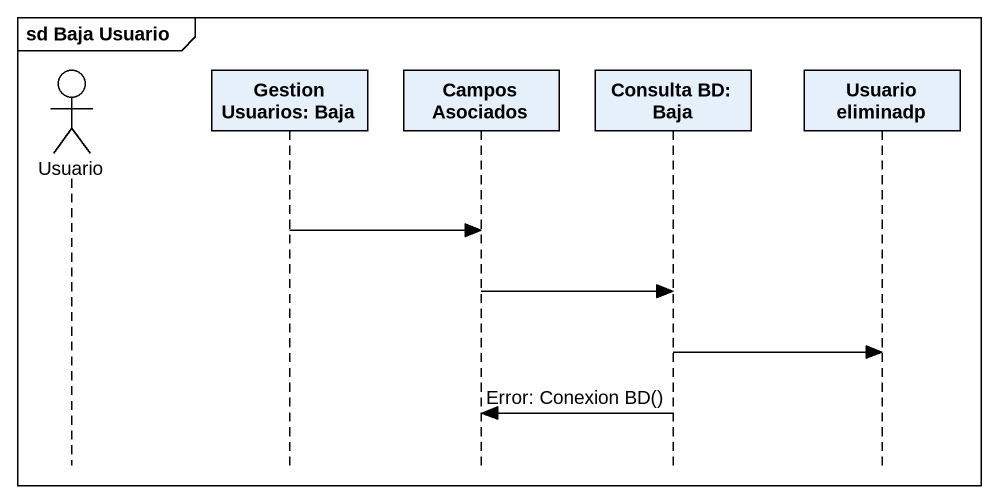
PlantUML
@startuml
mainframe sd Baja Usuario
hide footbox
actor Usuario
participant "Gestion Usuarios: Baja" as Gestion_Usuarios_Baja
participant "Campos Asociados" as Campos_Asociados
participant "Consulta BD: Baja" as Consulta_BD_Baja
participant "Usuario eliminadp" as Usuario_eliminadp

Gestion_Usuarios_Baja -> Campos_Asociados
Campos_Asociados -> Consulta_BD_Baja
Consulta_BD_Baja -> Usuario_eliminadp
Consulta_BD_Baja -> Campos_Asociados : Error: Conexion BD()
@enduml
